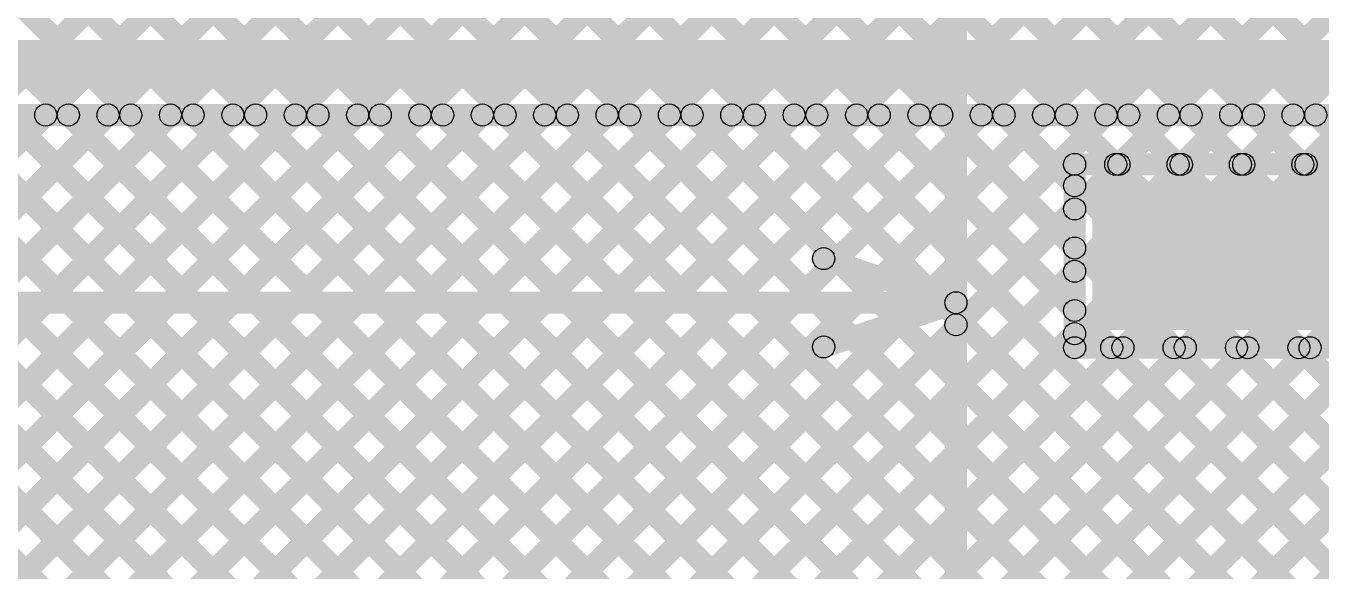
# Model space of a CAD drawing. Header units: millimetres. Extents: x -0.22 to 4.11, y -0.25 to 2.01.
# Drawn here: x 2.674 to 3.261, y 1.134 to 1.381 of the extents above; entities that cross this region are included whole.
import ezdxf

# ---------------------------------------------------------------- set-up
doc = ezdxf.new("R2010")
doc.units = ezdxf.units.MM
doc.header["$MEASUREMENT"] = 0
for name, color, linetype in [('BottomLayer', 5, 'Continuous'), ('Mechanical1', 6, 'Continuous'), ('TopLayer', 1, 'Continuous'), ('TopPaste', 8, 'Continuous'), ('TopSolder', 216, 'Continuous')]:
    doc.layers.add(name, color=color, linetype=linetype)

# ---------------------------------------------------------------- blocks, each defined once
blk = doc.blocks.new('TS_1103S_C_C_4')
at = {"layer": 'TopLayer'}
blk.add_hatch(color=1, dxfattribs=at).paths.add_polyline_path([(0.23622, 0.12795), (0.35433, 0.12795), (0.35433, 0.0689), (0.23622, 0.0689)])
at = {"layer": 'TopPaste'}
blk.add_hatch(color=8, dxfattribs=at).paths.add_polyline_path([(0.23622, 0.12795), (0.35433, 0.12795), (0.35433, 0.0689), (0.23622, 0.0689)])
at = {"layer": 'TopSolder'}
blk.add_hatch(color=216, dxfattribs=at).paths.add_polyline_path([(0.23222, 0.13195), (0.35833, 0.13195), (0.35833, 0.0649), (0.23222, 0.0649)])

msp = doc.modelspace()

# ---------------------------------------------------------------- hatches: boundary and pattern name
at = {"layer": 'BottomLayer'}
for points in [[(1.9237, 0.20652), (1.91663, 0.21359), (3.45028, 1.74723), (3.45735, 1.74016)], [(1.9237, 0.20652), (1.91663, 0.21359), (3.45028, 1.74723), (3.45735, 1.74016)], [(1.95199, 0.20652), (1.94492, 0.21359), (3.47855, 1.74722), (3.48562, 1.74015)], [(1.95199, 0.20652), (1.94492, 0.21359), (3.47855, 1.74722), (3.48562, 1.74015)], [(1.98027, 0.20652), (1.9732, 0.21359), (3.50681, 1.7472), (3.51389, 1.74013)], [(1.98027, 0.20652), (1.9732, 0.21359), (3.50681, 1.7472), (3.51389, 1.74013)], [(2.00856, 0.20652), (2.00149, 0.21359), (3.53508, 1.74719), (3.54216, 1.74012)], [(2.00856, 0.20652), (2.00149, 0.21359), (3.53508, 1.74719), (3.54216, 1.74012)], [(2.03684, 0.20652), (2.02977, 0.21359), (3.56335, 1.74718), (3.57042, 1.7401)], [(2.03684, 0.20652), (2.02977, 0.21359), (3.56335, 1.74718), (3.57042, 1.7401)], [(2.06513, 0.20652), (2.05805, 0.21359), (3.59162, 1.74716), (3.59869, 1.74009)], [(2.06513, 0.20652), (2.05805, 0.21359), (3.59162, 1.74716), (3.59869, 1.74009)], [(2.09341, 0.20652), (2.08634, 0.21359), (3.61989, 1.74715), (3.62696, 1.74007)], [(2.09341, 0.20652), (2.08634, 0.21359), (3.61989, 1.74715), (3.62696, 1.74007)], [(2.12169, 0.20652), (2.11462, 0.21359), (3.64816, 1.74713), (3.65523, 1.74006)], [(2.12169, 0.20652), (2.11462, 0.21359), (3.64816, 1.74713), (3.65523, 1.74006)], [(2.14998, 0.20652), (2.14291, 0.21359), (3.67643, 1.74712), (3.6835, 1.74005)], [(2.14998, 0.20652), (2.14291, 0.21359), (3.67643, 1.74712), (3.6835, 1.74005)], [(2.17826, 0.20652), (2.17119, 0.21359), (3.7047, 1.7471), (3.71177, 1.74003)], [(2.17826, 0.20652), (2.17119, 0.21359), (3.7047, 1.7471), (3.71177, 1.74003)], [(2.22267, 0.8449), (2.2156, 0.85197), (3.11104, 1.74741), (3.11811, 1.74034)], [(2.22267, 0.8449), (2.2156, 0.85197), (3.11104, 1.74741), (3.11811, 1.74034)], [(2.24607, 0.84001), (2.239, 0.84708), (3.13931, 1.7474), (3.14638, 1.74032)], [(2.24607, 0.84001), (2.239, 0.84708), (3.13931, 1.7474), (3.14638, 1.74032)], [(2.24607, 0.81173), (2.239, 0.8188), (3.16758, 1.74738), (3.17465, 1.74031)], [(2.24607, 0.81173), (2.239, 0.8188), (3.16758, 1.74738), (3.17465, 1.74031)], [(2.24607, 0.78344), (2.239, 0.79051), (3.19585, 1.74737), (3.20292, 1.7403)], [(2.24607, 0.78344), (2.239, 0.79051), (3.19585, 1.74737), (3.20292, 1.7403)], [(2.24607, 0.75516), (2.239, 0.76223), (3.22412, 1.74735), (3.23119, 1.74028)], [(2.24607, 0.75516), (2.239, 0.76223), (3.22412, 1.74735), (3.23119, 1.74028)], [(2.24607, 0.72687), (2.239, 0.73395), (3.25239, 1.74734), (3.25946, 1.74027)], [(2.24607, 0.72687), (2.239, 0.73395), (3.25239, 1.74734), (3.25946, 1.74027)], [(2.24607, 0.69859), (2.239, 0.70566), (3.28066, 1.74732), (3.28773, 1.74025)], [(2.24607, 0.69859), (2.239, 0.70566), (3.28066, 1.74732), (3.28773, 1.74025)], [(2.24607, 0.67031), (2.239, 0.67738), (3.30893, 1.74731), (3.316, 1.74024)], [(2.24607, 0.67031), (2.239, 0.67738), (3.30893, 1.74731), (3.316, 1.74024)], [(2.24656, 0.64251), (2.23949, 0.64958), (3.3372, 1.74729), (3.34427, 1.74022)], [(2.24656, 0.64251), (2.23949, 0.64958), (3.3372, 1.74729), (3.34427, 1.74022)], [(2.24656, 0.61423), (2.23949, 0.6213), (3.36547, 1.74728), (3.37254, 1.74021)], [(2.24656, 0.61423), (2.23949, 0.6213), (3.36547, 1.74728), (3.37254, 1.74021)], [(2.24656, 0.58594), (2.23949, 0.59301), (3.39374, 1.74726), (3.40081, 1.74019)], [(2.24656, 0.58594), (2.23949, 0.59301), (3.39374, 1.74726), (3.40081, 1.74019)], [(2.24656, 0.55766), (2.23949, 0.56473), (3.42201, 1.74725), (3.42908, 1.74018)], [(2.24656, 0.55766), (2.23949, 0.56473), (3.42201, 1.74725), (3.42908, 1.74018)], [(2.28875, 0.96755), (2.28168, 0.97462), (3.0545, 1.74744), (3.06157, 1.74037)], [(2.28875, 0.96755), (2.28168, 0.97462), (3.0545, 1.74744), (3.06157, 1.74037)], [(2.28875, 0.93927), (2.28168, 0.94634), (3.08277, 1.74743), (3.08984, 1.74035)], [(2.28875, 0.93927), (2.28168, 0.94634), (3.08277, 1.74743), (3.08984, 1.74035)], [(2.28528, 1.74077), (2.29235, 1.74784), (3.68407, 0.35612), (3.677, 0.34905)], [(2.28528, 1.74077), (2.29235, 1.74784), (3.68407, 0.35612), (3.677, 0.34905)], [(2.39848, 1.74071), (2.40555, 1.74778), (3.68648, 0.46685), (3.6794, 0.45978)], [(2.39848, 1.74071), (2.40555, 1.74778), (3.68648, 0.46685), (3.6794, 0.45978)], [(2.42677, 1.7407), (2.43385, 1.74777), (3.70386, 0.47775), (3.69679, 0.47068)], [(2.42677, 1.7407), (2.43385, 1.74777), (3.70386, 0.47775), (3.69679, 0.47068)], [(2.45507, 1.74068), (2.46214, 1.74775), (3.71515, 0.49475), (3.70808, 0.48768)], [(2.45507, 1.74068), (2.46214, 1.74775), (3.71515, 0.49475), (3.70808, 0.48768)], [(2.48337, 1.74067), (2.49044, 1.74774), (3.74083, 0.49735), (3.73376, 0.49028)], [(2.48337, 1.74067), (2.49044, 1.74774), (3.74083, 0.49735), (3.73376, 0.49028)], [(2.51167, 1.74065), (2.51874, 1.74772), (3.76911, 0.49735), (3.76204, 0.49028)], [(2.51167, 1.74065), (2.51874, 1.74772), (3.76911, 0.49735), (3.76204, 0.49028)], [(2.53997, 1.74064), (2.54704, 1.74771), (3.79717, 0.49758), (3.7901, 0.49051)], [(2.53997, 1.74064), (2.54704, 1.74771), (3.79717, 0.49758), (3.7901, 0.49051)], [(2.56827, 1.74062), (2.57534, 1.74769), (3.79807, 0.52497), (3.791, 0.51789)], [(2.56827, 1.74062), (2.57534, 1.74769), (3.79807, 0.52497), (3.791, 0.51789)], [(2.59657, 1.74061), (2.60364, 1.74768), (3.79807, 0.55325), (3.791, 0.54618)], [(2.59657, 1.74061), (2.60364, 1.74768), (3.79807, 0.55325), (3.791, 0.54618)], [(2.62487, 1.74059), (2.63194, 1.74766), (3.79807, 0.58153), (3.791, 0.57446)], [(2.62487, 1.74059), (2.63194, 1.74766), (3.79807, 0.58153), (3.791, 0.57446)], [(2.65317, 1.74058), (2.66024, 1.74765), (3.79807, 0.60982), (3.791, 0.60275)], [(2.65317, 1.74058), (2.66024, 1.74765), (3.79807, 0.60982), (3.791, 0.60275)], [(2.68147, 1.74056), (2.68854, 1.74763), (3.79807, 0.6381), (3.791, 0.63103)], [(2.68147, 1.74056), (2.68854, 1.74763), (3.79807, 0.6381), (3.791, 0.63103)], [(2.70976, 1.74055), (2.71684, 1.74762), (3.79807, 0.66639), (3.791, 0.65932)], [(2.70976, 1.74055), (2.71684, 1.74762), (3.79807, 0.66639), (3.791, 0.65932)], [(2.73806, 1.74053), (2.74513, 1.7476), (3.79807, 0.69467), (3.791, 0.6876)], [(2.73806, 1.74053), (2.74513, 1.7476), (3.79807, 0.69467), (3.791, 0.6876)], [(2.76636, 1.74052), (2.77343, 1.74759), (3.79807, 0.72296), (3.791, 0.71588)], [(2.76636, 1.74052), (2.77343, 1.74759), (3.79807, 0.72296), (3.791, 0.71588)], [(2.79466, 1.7405), (2.80173, 1.74757), (3.79807, 0.75124), (3.791, 0.74417)], [(2.79466, 1.7405), (2.80173, 1.74757), (3.79807, 0.75124), (3.791, 0.74417)], [(2.82296, 1.74049), (2.83003, 1.74756), (3.79807, 0.77952), (3.791, 0.77245)], [(2.82296, 1.74049), (2.83003, 1.74756), (3.79807, 0.77952), (3.791, 0.77245)], [(2.85126, 1.74047), (2.85833, 1.74755), (3.79807, 0.80781), (3.791, 0.80074)], [(2.85126, 1.74047), (2.85833, 1.74755), (3.79807, 0.80781), (3.791, 0.80074)], [(2.87956, 1.74046), (2.88663, 1.74753), (3.79807, 0.83609), (3.791, 0.82902)], [(2.87956, 1.74046), (2.88663, 1.74753), (3.79807, 0.83609), (3.791, 0.82902)], [(2.20655, 0.20652), (2.19948, 0.21359), (3.72238, 1.7365), (3.72946, 1.72943)], [(2.20655, 0.20652), (2.19948, 0.21359), (3.72238, 1.7365), (3.72946, 1.72943)], [(2.32424, 1.7301), (2.33131, 1.73717), (3.68407, 0.38441), (3.677, 0.37734)], [(2.32424, 1.7301), (2.33131, 1.73717), (3.68407, 0.38441), (3.677, 0.37734)], [(2.35252, 1.7301), (2.35959, 1.73717), (3.68407, 0.41269), (3.677, 0.40562)], [(2.35252, 1.7301), (2.35959, 1.73717), (3.68407, 0.41269), (3.677, 0.40562)], [(2.38081, 1.7301), (2.38788, 1.73717), (3.68407, 0.44097), (3.677, 0.4339)], [(2.38081, 1.7301), (2.38788, 1.73717), (3.68407, 0.44097), (3.677, 0.4339)], [(2.28168, 1.71608), (2.28875, 1.72315), (3.68407, 0.32784), (3.677, 0.32077)], [(2.28168, 1.71608), (2.28875, 1.72315), (3.68407, 0.32784), (3.677, 0.32077)], [(2.23483, 0.20652), (2.22776, 0.21359), (3.73107, 1.7169), (3.73814, 1.70983)], [(2.23483, 0.20652), (2.22776, 0.21359), (3.73107, 1.7169), (3.73814, 1.70983)], [(2.26312, 0.20652), (2.25605, 0.21359), (3.74338, 1.70092), (3.75045, 1.69385)], [(2.26312, 0.20652), (2.25605, 0.21359), (3.74338, 1.70092), (3.75045, 1.69385)], [(2.28168, 1.6878), (2.28875, 1.69487), (3.68407, 0.29955), (3.677, 0.29248)], [(2.28168, 1.6878), (2.28875, 1.69487), (3.68407, 0.29955), (3.677, 0.29248)], [(2.2914, 0.20652), (2.28433, 0.21359), (3.75898, 1.68825), (3.76606, 1.68118)], [(2.2914, 0.20652), (2.28433, 0.21359), (3.75898, 1.68825), (3.76606, 1.68118)], [(2.31968, 0.20652), (2.31261, 0.21359), (3.77815, 1.67913), (3.78522, 1.67206)], [(2.31968, 0.20652), (2.31261, 0.21359), (3.77815, 1.67913), (3.78522, 1.67206)], [(2.28168, 1.65951), (2.28875, 1.66658), (3.68407, 0.27127), (3.677, 0.2642)], [(2.28168, 1.65951), (2.28875, 1.66658), (3.68407, 0.27127), (3.677, 0.2642)], [(2.34797, 0.20652), (2.3409, 0.21359), (3.791, 1.66369), (3.79807, 1.65662)], [(2.34797, 0.20652), (2.3409, 0.21359), (3.791, 1.66369), (3.79807, 1.65662)], [(2.28168, 1.63123), (2.28875, 1.6383), (3.68407, 0.24298), (3.677, 0.23591)], [(2.28168, 1.63123), (2.28875, 1.6383), (3.68407, 0.24298), (3.677, 0.23591)], [(2.28168, 1.60294), (2.28875, 1.61002), (3.79807, 0.1007), (3.791, 0.09363)], [(2.28168, 1.60294), (2.28875, 1.61002), (3.79807, 0.1007), (3.791, 0.09363)], [(2.28168, 1.57466), (2.28875, 1.58173), (3.78483, 0.08565), (3.77776, 0.07858)], [(2.28168, 1.57466), (2.28875, 1.58173), (3.78483, 0.08565), (3.77776, 0.07858)], [(2.28168, 1.54638), (2.28875, 1.55345), (3.76566, 0.07654), (3.75859, 0.06947)], [(2.28168, 1.54638), (2.28875, 1.55345), (3.76566, 0.07654), (3.75859, 0.06947)], [(2.28168, 1.51809), (2.28875, 1.52516), (3.75005, 0.06387), (3.74297, 0.0568)], [(2.28168, 1.51809), (2.28875, 1.52516), (3.75005, 0.06387), (3.74297, 0.0568)]]:
    msp.add_hatch(color=5, dxfattribs=at).paths.add_polyline_path(points)
at = {"layer": 'Mechanical1'}
for points in [[(3.10042, 0.11143), (3.09042, 0.11143), (3.09042, 1.60734), (3.10042, 1.60734)], [(3.10042, 1.24513), (3.09042, 1.24513), (3.09042, 1.59234), (3.10042, 1.59234)], [(3.03384, 1.27038), (3.037, 1.27987), (3.097, 1.25987), (3.09384, 1.25038)], [(2.17439, 1.25013), (2.17439, 1.26013), (3.09542, 1.26013), (3.09542, 1.25013)], [(3.037, 1.23038), (3.03384, 1.23987), (3.09384, 1.25987), (3.097, 1.25038)]]:
    msp.add_hatch(color=6, dxfattribs=at).paths.add_polyline_path(points)
h = msp.add_hatch(color=6, dxfattribs=at)
edge = h.paths.add_edge_path()
edge.add_arc((3.03542, 1.27513), 0.005, 0, 360)
h = msp.add_hatch(color=6, dxfattribs=at)
edge = h.paths.add_edge_path()
edge.add_arc((3.09542, 1.25513), 0.005, 0, 360)
h = msp.add_hatch(color=6, dxfattribs=at)
edge = h.paths.add_edge_path()
edge.add_arc((3.09542, 1.25513), 0.005, 0, 360)
h = msp.add_hatch(color=6, dxfattribs=at)
edge = h.paths.add_edge_path()
edge.add_arc((3.09542, 1.25513), 0.005, 0, 360)
h = msp.add_hatch(color=6, dxfattribs=at)
edge = h.paths.add_edge_path()
edge.add_arc((3.09542, 1.24513), 0.005, 0, 360)
h = msp.add_hatch(color=6, dxfattribs=at)
edge = h.paths.add_edge_path()
edge.add_arc((3.03542, 1.23513), 0.005, 0, 360)
at = {"layer": 'TopLayer'}
for points in [[(1.91627, 1.35221), (1.91627, 1.37421), (3.54317, 1.37421), (3.54317, 1.35221)], [(2.17263, 1.33521), (2.17263, 1.34521), (3.54317, 1.34521), (3.54317, 1.33521)], [(2.17263, 1.33521), (2.17263, 1.34521), (3.54317, 1.34521), (3.54317, 1.33521)], [(2.03864, 0.68915), (2.03157, 0.69622), (2.67909, 1.34374), (2.68616, 1.33667)], [(2.03864, 0.68915), (2.03157, 0.69622), (2.67909, 1.34374), (2.68616, 1.33667)], [(2.06692, 0.68915), (2.05985, 0.69622), (2.70737, 1.34374), (2.71444, 1.33667)], [(2.06692, 0.68915), (2.05985, 0.69622), (2.70737, 1.34374), (2.71444, 1.33667)], [(2.09521, 0.68915), (2.08813, 0.69622), (2.73566, 1.34374), (2.74273, 1.33667)], [(2.09521, 0.68915), (2.08813, 0.69622), (2.73566, 1.34374), (2.74273, 1.33667)], [(2.12349, 0.68915), (2.11642, 0.69622), (2.76394, 1.34374), (2.77101, 1.33667)], [(2.12349, 0.68915), (2.11642, 0.69622), (2.76394, 1.34374), (2.77101, 1.33667)], [(2.15177, 0.68915), (2.1447, 0.69622), (2.79222, 1.34374), (2.7993, 1.33667)], [(2.15177, 0.68915), (2.1447, 0.69622), (2.79222, 1.34374), (2.7993, 1.33667)], [(2.18006, 0.68915), (2.17299, 0.69622), (2.82051, 1.34374), (2.82758, 1.33667)], [(2.18006, 0.68915), (2.17299, 0.69622), (2.82051, 1.34374), (2.82758, 1.33667)], [(2.20834, 0.68915), (2.20127, 0.69622), (2.84879, 1.34374), (2.85586, 1.33667)], [(2.20834, 0.68915), (2.20127, 0.69622), (2.84879, 1.34374), (2.85586, 1.33667)], [(2.23663, 0.68915), (2.22956, 0.69622), (2.87708, 1.34374), (2.88415, 1.33667)], [(2.23663, 0.68915), (2.22956, 0.69622), (2.87708, 1.34374), (2.88415, 1.33667)], [(2.26491, 0.68915), (2.25784, 0.69622), (2.90536, 1.34374), (2.91243, 1.33667)], [(2.26491, 0.68915), (2.25784, 0.69622), (2.90536, 1.34374), (2.91243, 1.33667)], [(2.2932, 0.68915), (2.28612, 0.69622), (2.93365, 1.34374), (2.94072, 1.33667)], [(2.2932, 0.68915), (2.28612, 0.69622), (2.93365, 1.34374), (2.94072, 1.33667)], [(2.32148, 0.68915), (2.31441, 0.69622), (2.96193, 1.34374), (2.969, 1.33667)], [(2.32148, 0.68915), (2.31441, 0.69622), (2.96193, 1.34374), (2.969, 1.33667)], [(2.34976, 0.68915), (2.34269, 0.69622), (2.99021, 1.34374), (2.99729, 1.33667)], [(2.34976, 0.68915), (2.34269, 0.69622), (2.99021, 1.34374), (2.99729, 1.33667)], [(2.37805, 0.68915), (2.37098, 0.69622), (3.0185, 1.34374), (3.02557, 1.33667)], [(2.37805, 0.68915), (2.37098, 0.69622), (3.0185, 1.34374), (3.02557, 1.33667)], [(2.40633, 0.68915), (2.39926, 0.69622), (3.04678, 1.34374), (3.05385, 1.33667)], [(2.40633, 0.68915), (2.39926, 0.69622), (3.04678, 1.34374), (3.05385, 1.33667)], [(2.43462, 0.68915), (2.42755, 0.69622), (3.07507, 1.34374), (3.08214, 1.33667)], [(2.43462, 0.68915), (2.42755, 0.69622), (3.07507, 1.34374), (3.08214, 1.33667)], [(2.4629, 0.68915), (2.45583, 0.69622), (3.10335, 1.34374), (3.11042, 1.33667)], [(2.4629, 0.68915), (2.45583, 0.69622), (3.10335, 1.34374), (3.11042, 1.33667)], [(2.4631, 1.33667), (2.47017, 1.34374), (3.1177, 0.69622), (3.11062, 0.68915)], [(2.4631, 1.33667), (2.47017, 1.34374), (3.1177, 0.69622), (3.11062, 0.68915)], [(2.49119, 0.68915), (2.48411, 0.69622), (3.13164, 1.34374), (3.13871, 1.33667)], [(2.49119, 0.68915), (2.48411, 0.69622), (3.13164, 1.34374), (3.13871, 1.33667)], [(2.49139, 1.33667), (2.49846, 1.34374), (3.14598, 0.69622), (3.13891, 0.68915)], [(2.49139, 1.33667), (2.49846, 1.34374), (3.14598, 0.69622), (3.13891, 0.68915)], [(2.51947, 0.68915), (2.5124, 0.69622), (3.15992, 1.34374), (3.16699, 1.33667)], [(2.51947, 0.68915), (2.5124, 0.69622), (3.15992, 1.34374), (3.16699, 1.33667)], [(2.51967, 1.33667), (2.52674, 1.34374), (3.17426, 0.69622), (3.16719, 0.68915)], [(2.51967, 1.33667), (2.52674, 1.34374), (3.17426, 0.69622), (3.16719, 0.68915)], [(2.54796, 1.33667), (2.55503, 1.34374), (3.20255, 0.69622), (3.19548, 0.68915)], [(2.54796, 1.33667), (2.55503, 1.34374), (3.20255, 0.69622), (3.19548, 0.68915)], [(2.57624, 1.33667), (2.58331, 1.34374), (3.23083, 0.69622), (3.22376, 0.68915)], [(2.57624, 1.33667), (2.58331, 1.34374), (3.23083, 0.69622), (3.22376, 0.68915)], [(2.60452, 1.33667), (2.6116, 1.34374), (3.25912, 0.69622), (3.25205, 0.68915)], [(2.60452, 1.33667), (2.6116, 1.34374), (3.25912, 0.69622), (3.25205, 0.68915)], [(2.63281, 1.33667), (2.63988, 1.34374), (3.2874, 0.69622), (3.28033, 0.68915)], [(2.63281, 1.33667), (2.63988, 1.34374), (3.2874, 0.69622), (3.28033, 0.68915)], [(2.66109, 1.33667), (2.66816, 1.34374), (3.31569, 0.69622), (3.30861, 0.68915)], [(2.66109, 1.33667), (2.66816, 1.34374), (3.31569, 0.69622), (3.30861, 0.68915)], [(2.68938, 1.33667), (2.69645, 1.34374), (3.34397, 0.69622), (3.3369, 0.68915)], [(2.68938, 1.33667), (2.69645, 1.34374), (3.34397, 0.69622), (3.3369, 0.68915)], [(2.71766, 1.33667), (2.72473, 1.34374), (3.37225, 0.69622), (3.36518, 0.68915)], [(2.71766, 1.33667), (2.72473, 1.34374), (3.37225, 0.69622), (3.36518, 0.68915)], [(2.74595, 1.33667), (2.75302, 1.34374), (3.40054, 0.69622), (3.39347, 0.68915)], [(2.74595, 1.33667), (2.75302, 1.34374), (3.40054, 0.69622), (3.39347, 0.68915)], [(2.77403, 0.68915), (2.76696, 0.69622), (3.41448, 1.34374), (3.42155, 1.33667)], [(2.77403, 0.68915), (2.76696, 0.69622), (3.41448, 1.34374), (3.42155, 1.33667)], [(2.77423, 1.33667), (2.7813, 1.34374), (3.42882, 0.69622), (3.42175, 0.68915)], [(2.77423, 1.33667), (2.7813, 1.34374), (3.42882, 0.69622), (3.42175, 0.68915)], [(2.80231, 0.68915), (2.79524, 0.69622), (3.44276, 1.34374), (3.44983, 1.33667)], [(2.80231, 0.68915), (2.79524, 0.69622), (3.44276, 1.34374), (3.44983, 1.33667)], [(2.80251, 1.33667), (2.80959, 1.34374), (3.45836, 0.69497), (3.45129, 0.6879)], [(2.80251, 1.33667), (2.80959, 1.34374), (3.45836, 0.69497), (3.45129, 0.6879)], [(2.8306, 0.68915), (2.82353, 0.69622), (3.47105, 1.34374), (3.47812, 1.33667)], [(2.8306, 0.68915), (2.82353, 0.69622), (3.47105, 1.34374), (3.47812, 1.33667)], [(2.8308, 1.33667), (2.83787, 1.34374), (3.68426, 0.49735), (3.67719, 0.49028)], [(2.8308, 1.33667), (2.83787, 1.34374), (3.68426, 0.49735), (3.67719, 0.49028)], [(2.85908, 1.33667), (2.86615, 1.34374), (3.71254, 0.49735), (3.70547, 0.49028)], [(2.85908, 1.33667), (2.86615, 1.34374), (3.71254, 0.49735), (3.70547, 0.49028)], [(2.88737, 1.33667), (2.89444, 1.34374), (3.74083, 0.49735), (3.73376, 0.49028)], [(2.88737, 1.33667), (2.89444, 1.34374), (3.74083, 0.49735), (3.73376, 0.49028)], [(2.91565, 1.33667), (2.92272, 1.34374), (3.74985, 0.51662), (3.74278, 0.50954)], [(2.91565, 1.33667), (2.92272, 1.34374), (3.74985, 0.51662), (3.74278, 0.50954)], [(2.94394, 1.33667), (2.95101, 1.34374), (3.77813, 0.51662), (3.77106, 0.50954)], [(2.94394, 1.33667), (2.95101, 1.34374), (3.77813, 0.51662), (3.77106, 0.50954)], [(2.97222, 1.33667), (2.97929, 1.34374), (3.79807, 0.52497), (3.791, 0.51789)], [(2.97222, 1.33667), (2.97929, 1.34374), (3.79807, 0.52497), (3.791, 0.51789)], [(3.0005, 1.33667), (3.00758, 1.34374), (3.79807, 0.55325), (3.791, 0.54618)], [(3.0005, 1.33667), (3.00758, 1.34374), (3.79807, 0.55325), (3.791, 0.54618)], [(3.02879, 1.33667), (3.03586, 1.34374), (3.79807, 0.58153), (3.791, 0.57446)], [(3.02879, 1.33667), (3.03586, 1.34374), (3.79807, 0.58153), (3.791, 0.57446)], [(3.05707, 1.33667), (3.06414, 1.34374), (3.15274, 1.25515), (3.14567, 1.24808)], [(3.05707, 1.33667), (3.06414, 1.34374), (3.15274, 1.25515), (3.14567, 1.24808)], [(3.08536, 1.33667), (3.09243, 1.34374), (3.15274, 1.28343), (3.14567, 1.27636)], [(3.08536, 1.33667), (3.09243, 1.34374), (3.15274, 1.28343), (3.14567, 1.27636)], [(3.11364, 1.33667), (3.12071, 1.34374), (3.15274, 1.31172), (3.14567, 1.30465)], [(3.11364, 1.33667), (3.12071, 1.34374), (3.15274, 1.31172), (3.14567, 1.30465)], [(3.14193, 1.33667), (3.149, 1.34374), (3.1714, 1.32134), (3.16433, 1.31427)], [(3.14193, 1.33667), (3.149, 1.34374), (3.1714, 1.32134), (3.16433, 1.31427)], [(3.17287, 1.31427), (3.1658, 1.32134), (3.1882, 1.34374), (3.19528, 1.33667)], [(3.17287, 1.31427), (3.1658, 1.32134), (3.1882, 1.34374), (3.19528, 1.33667)], [(3.17021, 1.33667), (3.17728, 1.34374), (3.19968, 1.32134), (3.19261, 1.31427)], [(3.17021, 1.33667), (3.17728, 1.34374), (3.19968, 1.32134), (3.19261, 1.31427)], [(3.20116, 1.31427), (3.19409, 1.32134), (3.21649, 1.34374), (3.22356, 1.33667)], [(3.20116, 1.31427), (3.19409, 1.32134), (3.21649, 1.34374), (3.22356, 1.33667)], [(3.19849, 1.33667), (3.20557, 1.34374), (3.22797, 1.32134), (3.2209, 1.31427)], [(3.19849, 1.33667), (3.20557, 1.34374), (3.22797, 1.32134), (3.2209, 1.31427)], [(3.22944, 1.31427), (3.22237, 1.32134), (3.24477, 1.34374), (3.25184, 1.33667)], [(3.22944, 1.31427), (3.22237, 1.32134), (3.24477, 1.34374), (3.25184, 1.33667)], [(3.22678, 1.33667), (3.23385, 1.34374), (3.25625, 1.32134), (3.24918, 1.31427)], [(3.22678, 1.33667), (3.23385, 1.34374), (3.25625, 1.32134), (3.24918, 1.31427)], [(3.25773, 1.31427), (3.25066, 1.32134), (3.27306, 1.34374), (3.28013, 1.33667)], [(3.25773, 1.31427), (3.25066, 1.32134), (3.27306, 1.34374), (3.28013, 1.33667)], [(3.25506, 1.33667), (3.26213, 1.34374), (3.28454, 1.32134), (3.27746, 1.31427)], [(3.25506, 1.33667), (3.26213, 1.34374), (3.28454, 1.32134), (3.27746, 1.31427)], [(3.1492, 1.3128), (3.1492, 1.3228), (3.29131, 1.3228), (3.29131, 1.3128)], [(3.1492, 1.3128), (3.1492, 1.3228), (3.29131, 1.3228), (3.29131, 1.3128)], [(3.1542, 1.23475), (3.1442, 1.23475), (3.1442, 1.3178), (3.1542, 1.3178)], [(3.1542, 1.23475), (3.1442, 1.23475), (3.1442, 1.3178), (3.1542, 1.3178)], [(2.54775, 0.68915), (2.54068, 0.69622), (3.14567, 1.3012), (3.15274, 1.29413)], [(2.54775, 0.68915), (2.54068, 0.69622), (3.14567, 1.3012), (3.15274, 1.29413)], [(2.57604, 0.68915), (2.56897, 0.69622), (3.14567, 1.27292), (3.15274, 1.26585)], [(2.57604, 0.68915), (2.56897, 0.69622), (3.14567, 1.27292), (3.15274, 1.26585)], [(2.60432, 0.68915), (2.59725, 0.69622), (3.14567, 1.24463), (3.15274, 1.23756)], [(2.60432, 0.68915), (2.59725, 0.69622), (3.14567, 1.24463), (3.15274, 1.23756)], [(3.1492, 1.22975), (3.1492, 1.23975), (3.29131, 1.23975), (3.29131, 1.22975)], [(3.1492, 1.22975), (3.1492, 1.23975), (3.29131, 1.23975), (3.29131, 1.22975)], [(2.63261, 0.68915), (2.62554, 0.69622), (3.1676, 1.23828), (3.17467, 1.23121)], [(2.63261, 0.68915), (2.62554, 0.69622), (3.1676, 1.23828), (3.17467, 1.23121)], [(2.66089, 0.68915), (2.65382, 0.69622), (3.19589, 1.23828), (3.20296, 1.23121)], [(2.66089, 0.68915), (2.65382, 0.69622), (3.19589, 1.23828), (3.20296, 1.23121)], [(2.68918, 0.68915), (2.68211, 0.69622), (3.22417, 1.23828), (3.23124, 1.23121)], [(2.68918, 0.68915), (2.68211, 0.69622), (3.22417, 1.23828), (3.23124, 1.23121)], [(2.71746, 0.68915), (2.71039, 0.69622), (3.25245, 1.23828), (3.25952, 1.23121)], [(2.71746, 0.68915), (2.71039, 0.69622), (3.25245, 1.23828), (3.25952, 1.23121)], [(2.74574, 0.68915), (2.73867, 0.69622), (3.28074, 1.23828), (3.28781, 1.23121)], [(2.74574, 0.68915), (2.73867, 0.69622), (3.28074, 1.23828), (3.28781, 1.23121)], [(3.16253, 1.23121), (3.1696, 1.23828), (3.79807, 0.60982), (3.791, 0.60275)], [(3.16253, 1.23121), (3.1696, 1.23828), (3.79807, 0.60982), (3.791, 0.60275)], [(3.19081, 1.23121), (3.19789, 1.23828), (3.79807, 0.6381), (3.791, 0.63103)], [(3.19081, 1.23121), (3.19789, 1.23828), (3.79807, 0.6381), (3.791, 0.63103)], [(3.2191, 1.23121), (3.22617, 1.23828), (3.79807, 0.66639), (3.791, 0.65932)], [(3.2191, 1.23121), (3.22617, 1.23828), (3.79807, 0.66639), (3.791, 0.65932)], [(3.24738, 1.23121), (3.25445, 1.23828), (3.79807, 0.69467), (3.791, 0.6876)], [(3.24738, 1.23121), (3.25445, 1.23828), (3.79807, 0.69467), (3.791, 0.6876)]]:
    msp.add_hatch(color=1, dxfattribs=at).paths.add_polyline_path(points)
h = msp.add_hatch(color=1, dxfattribs=at)
edge = h.paths.add_edge_path()
edge.add_arc((2.68262, 1.34021), 0.005, 0, 360)
h = msp.add_hatch(color=1, dxfattribs=at)
edge = h.paths.add_edge_path()
edge.add_arc((2.68262, 1.34021), 0.005, 0, 360)
h = msp.add_hatch(color=1, dxfattribs=at)
edge = h.paths.add_edge_path()
edge.add_arc((2.69291, 1.34021), 0.005, 0, 360)
h = msp.add_hatch(color=1, dxfattribs=at)
edge = h.paths.add_edge_path()
edge.add_arc((2.69291, 1.34021), 0.005, 0, 360)
h = msp.add_hatch(color=1, dxfattribs=at)
edge = h.paths.add_edge_path()
edge.add_arc((2.71091, 1.34021), 0.005, 0, 360)
h = msp.add_hatch(color=1, dxfattribs=at)
edge = h.paths.add_edge_path()
edge.add_arc((2.71091, 1.34021), 0.005, 0, 360)
h = msp.add_hatch(color=1, dxfattribs=at)
edge = h.paths.add_edge_path()
edge.add_arc((2.7212, 1.34021), 0.005, 0, 360)
h = msp.add_hatch(color=1, dxfattribs=at)
edge = h.paths.add_edge_path()
edge.add_arc((2.7212, 1.34021), 0.005, 0, 360)
h = msp.add_hatch(color=1, dxfattribs=at)
edge = h.paths.add_edge_path()
edge.add_arc((2.73919, 1.34021), 0.005, 0, 360)
h = msp.add_hatch(color=1, dxfattribs=at)
edge = h.paths.add_edge_path()
edge.add_arc((2.73919, 1.34021), 0.005, 0, 360)
h = msp.add_hatch(color=1, dxfattribs=at)
edge = h.paths.add_edge_path()
edge.add_arc((2.74948, 1.34021), 0.005, 0, 360)
h = msp.add_hatch(color=1, dxfattribs=at)
edge = h.paths.add_edge_path()
edge.add_arc((2.74948, 1.34021), 0.005, 0, 360)
h = msp.add_hatch(color=1, dxfattribs=at)
edge = h.paths.add_edge_path()
edge.add_arc((2.76748, 1.34021), 0.005, 0, 360)
h = msp.add_hatch(color=1, dxfattribs=at)
edge = h.paths.add_edge_path()
edge.add_arc((2.76748, 1.34021), 0.005, 0, 360)
h = msp.add_hatch(color=1, dxfattribs=at)
edge = h.paths.add_edge_path()
edge.add_arc((2.77777, 1.34021), 0.005, 0, 360)
h = msp.add_hatch(color=1, dxfattribs=at)
edge = h.paths.add_edge_path()
edge.add_arc((2.77777, 1.34021), 0.005, 0, 360)
h = msp.add_hatch(color=1, dxfattribs=at)
edge = h.paths.add_edge_path()
edge.add_arc((2.79576, 1.34021), 0.005, 0, 360)
h = msp.add_hatch(color=1, dxfattribs=at)
edge = h.paths.add_edge_path()
edge.add_arc((2.79576, 1.34021), 0.005, 0, 360)
h = msp.add_hatch(color=1, dxfattribs=at)
edge = h.paths.add_edge_path()
edge.add_arc((2.80605, 1.34021), 0.005, 0, 360)
h = msp.add_hatch(color=1, dxfattribs=at)
edge = h.paths.add_edge_path()
edge.add_arc((2.80605, 1.34021), 0.005, 0, 360)
h = msp.add_hatch(color=1, dxfattribs=at)
edge = h.paths.add_edge_path()
edge.add_arc((2.82404, 1.34021), 0.005, 0, 360)
h = msp.add_hatch(color=1, dxfattribs=at)
edge = h.paths.add_edge_path()
edge.add_arc((2.82404, 1.34021), 0.005, 0, 360)
h = msp.add_hatch(color=1, dxfattribs=at)
edge = h.paths.add_edge_path()
edge.add_arc((2.83433, 1.34021), 0.005, 0, 360)
h = msp.add_hatch(color=1, dxfattribs=at)
edge = h.paths.add_edge_path()
edge.add_arc((2.83433, 1.34021), 0.005, 0, 360)
h = msp.add_hatch(color=1, dxfattribs=at)
edge = h.paths.add_edge_path()
edge.add_arc((2.85233, 1.34021), 0.005, 0, 360)
h = msp.add_hatch(color=1, dxfattribs=at)
edge = h.paths.add_edge_path()
edge.add_arc((2.85233, 1.34021), 0.005, 0, 360)
h = msp.add_hatch(color=1, dxfattribs=at)
edge = h.paths.add_edge_path()
edge.add_arc((2.86262, 1.34021), 0.005, 0, 360)
h = msp.add_hatch(color=1, dxfattribs=at)
edge = h.paths.add_edge_path()
edge.add_arc((2.86262, 1.34021), 0.005, 0, 360)
h = msp.add_hatch(color=1, dxfattribs=at)
edge = h.paths.add_edge_path()
edge.add_arc((2.88061, 1.34021), 0.005, 0, 360)
h = msp.add_hatch(color=1, dxfattribs=at)
edge = h.paths.add_edge_path()
edge.add_arc((2.88061, 1.34021), 0.005, 0, 360)
h = msp.add_hatch(color=1, dxfattribs=at)
edge = h.paths.add_edge_path()
edge.add_arc((2.8909, 1.34021), 0.005, 0, 360)
h = msp.add_hatch(color=1, dxfattribs=at)
edge = h.paths.add_edge_path()
edge.add_arc((2.8909, 1.34021), 0.005, 0, 360)
h = msp.add_hatch(color=1, dxfattribs=at)
edge = h.paths.add_edge_path()
edge.add_arc((2.9089, 1.34021), 0.005, 0, 360)
h = msp.add_hatch(color=1, dxfattribs=at)
edge = h.paths.add_edge_path()
edge.add_arc((2.9089, 1.34021), 0.005, 0, 360)
h = msp.add_hatch(color=1, dxfattribs=at)
edge = h.paths.add_edge_path()
edge.add_arc((2.91919, 1.34021), 0.005, 0, 360)
h = msp.add_hatch(color=1, dxfattribs=at)
edge = h.paths.add_edge_path()
edge.add_arc((2.91919, 1.34021), 0.005, 0, 360)
h = msp.add_hatch(color=1, dxfattribs=at)
edge = h.paths.add_edge_path()
edge.add_arc((2.93718, 1.34021), 0.005, 0, 360)
h = msp.add_hatch(color=1, dxfattribs=at)
edge = h.paths.add_edge_path()
edge.add_arc((2.93718, 1.34021), 0.005, 0, 360)
h = msp.add_hatch(color=1, dxfattribs=at)
edge = h.paths.add_edge_path()
edge.add_arc((2.94747, 1.34021), 0.005, 0, 360)
h = msp.add_hatch(color=1, dxfattribs=at)
edge = h.paths.add_edge_path()
edge.add_arc((2.94747, 1.34021), 0.005, 0, 360)
h = msp.add_hatch(color=1, dxfattribs=at)
edge = h.paths.add_edge_path()
edge.add_arc((2.96547, 1.34021), 0.005, 0, 360)
h = msp.add_hatch(color=1, dxfattribs=at)
edge = h.paths.add_edge_path()
edge.add_arc((2.96547, 1.34021), 0.005, 0, 360)
h = msp.add_hatch(color=1, dxfattribs=at)
edge = h.paths.add_edge_path()
edge.add_arc((2.97576, 1.34021), 0.005, 0, 360)
h = msp.add_hatch(color=1, dxfattribs=at)
edge = h.paths.add_edge_path()
edge.add_arc((2.97576, 1.34021), 0.005, 0, 360)
h = msp.add_hatch(color=1, dxfattribs=at)
edge = h.paths.add_edge_path()
edge.add_arc((2.99375, 1.34021), 0.005, 0, 360)
h = msp.add_hatch(color=1, dxfattribs=at)
edge = h.paths.add_edge_path()
edge.add_arc((2.99375, 1.34021), 0.005, 0, 360)
h = msp.add_hatch(color=1, dxfattribs=at)
edge = h.paths.add_edge_path()
edge.add_arc((3.00404, 1.34021), 0.005, 0, 360)
h = msp.add_hatch(color=1, dxfattribs=at)
edge = h.paths.add_edge_path()
edge.add_arc((3.00404, 1.34021), 0.005, 0, 360)
h = msp.add_hatch(color=1, dxfattribs=at)
edge = h.paths.add_edge_path()
edge.add_arc((3.02203, 1.34021), 0.005, 0, 360)
h = msp.add_hatch(color=1, dxfattribs=at)
edge = h.paths.add_edge_path()
edge.add_arc((3.02203, 1.34021), 0.005, 0, 360)
h = msp.add_hatch(color=1, dxfattribs=at)
edge = h.paths.add_edge_path()
edge.add_arc((3.03232, 1.34021), 0.005, 0, 360)
h = msp.add_hatch(color=1, dxfattribs=at)
edge = h.paths.add_edge_path()
edge.add_arc((3.03232, 1.34021), 0.005, 0, 360)
h = msp.add_hatch(color=1, dxfattribs=at)
edge = h.paths.add_edge_path()
edge.add_arc((3.05032, 1.34021), 0.005, 0, 360)
h = msp.add_hatch(color=1, dxfattribs=at)
edge = h.paths.add_edge_path()
edge.add_arc((3.05032, 1.34021), 0.005, 0, 360)
h = msp.add_hatch(color=1, dxfattribs=at)
edge = h.paths.add_edge_path()
edge.add_arc((3.06061, 1.34021), 0.005, 0, 360)
h = msp.add_hatch(color=1, dxfattribs=at)
edge = h.paths.add_edge_path()
edge.add_arc((3.06061, 1.34021), 0.005, 0, 360)
h = msp.add_hatch(color=1, dxfattribs=at)
edge = h.paths.add_edge_path()
edge.add_arc((3.0786, 1.34021), 0.005, 0, 360)
h = msp.add_hatch(color=1, dxfattribs=at)
edge = h.paths.add_edge_path()
edge.add_arc((3.0786, 1.34021), 0.005, 0, 360)
h = msp.add_hatch(color=1, dxfattribs=at)
edge = h.paths.add_edge_path()
edge.add_arc((3.08889, 1.34021), 0.005, 0, 360)
h = msp.add_hatch(color=1, dxfattribs=at)
edge = h.paths.add_edge_path()
edge.add_arc((3.08889, 1.34021), 0.005, 0, 360)
h = msp.add_hatch(color=1, dxfattribs=at)
edge = h.paths.add_edge_path()
edge.add_arc((3.10689, 1.34021), 0.005, 0, 360)
h = msp.add_hatch(color=1, dxfattribs=at)
edge = h.paths.add_edge_path()
edge.add_arc((3.10689, 1.34021), 0.005, 0, 360)
h = msp.add_hatch(color=1, dxfattribs=at)
edge = h.paths.add_edge_path()
edge.add_arc((3.11718, 1.34021), 0.005, 0, 360)
h = msp.add_hatch(color=1, dxfattribs=at)
edge = h.paths.add_edge_path()
edge.add_arc((3.11718, 1.34021), 0.005, 0, 360)
h = msp.add_hatch(color=1, dxfattribs=at)
edge = h.paths.add_edge_path()
edge.add_arc((3.13517, 1.34021), 0.005, 0, 360)
h = msp.add_hatch(color=1, dxfattribs=at)
edge = h.paths.add_edge_path()
edge.add_arc((3.13517, 1.34021), 0.005, 0, 360)
h = msp.add_hatch(color=1, dxfattribs=at)
edge = h.paths.add_edge_path()
edge.add_arc((3.14546, 1.34021), 0.005, 0, 360)
h = msp.add_hatch(color=1, dxfattribs=at)
edge = h.paths.add_edge_path()
edge.add_arc((3.14546, 1.34021), 0.005, 0, 360)
h = msp.add_hatch(color=1, dxfattribs=at)
edge = h.paths.add_edge_path()
edge.add_arc((3.16346, 1.34021), 0.005, 0, 360)
h = msp.add_hatch(color=1, dxfattribs=at)
edge = h.paths.add_edge_path()
edge.add_arc((3.16346, 1.34021), 0.005, 0, 360)
h = msp.add_hatch(color=1, dxfattribs=at)
edge = h.paths.add_edge_path()
edge.add_arc((3.17375, 1.34021), 0.005, 0, 360)
h = msp.add_hatch(color=1, dxfattribs=at)
edge = h.paths.add_edge_path()
edge.add_arc((3.17375, 1.34021), 0.005, 0, 360)
h = msp.add_hatch(color=1, dxfattribs=at)
edge = h.paths.add_edge_path()
edge.add_arc((3.19174, 1.34021), 0.005, 0, 360)
h = msp.add_hatch(color=1, dxfattribs=at)
edge = h.paths.add_edge_path()
edge.add_arc((3.19174, 1.34021), 0.005, 0, 360)
h = msp.add_hatch(color=1, dxfattribs=at)
edge = h.paths.add_edge_path()
edge.add_arc((3.20203, 1.34021), 0.005, 0, 360)
h = msp.add_hatch(color=1, dxfattribs=at)
edge = h.paths.add_edge_path()
edge.add_arc((3.20203, 1.34021), 0.005, 0, 360)
h = msp.add_hatch(color=1, dxfattribs=at)
edge = h.paths.add_edge_path()
edge.add_arc((3.22002, 1.34021), 0.005, 0, 360)
h = msp.add_hatch(color=1, dxfattribs=at)
edge = h.paths.add_edge_path()
edge.add_arc((3.22002, 1.34021), 0.005, 0, 360)
h = msp.add_hatch(color=1, dxfattribs=at)
edge = h.paths.add_edge_path()
edge.add_arc((3.23031, 1.34021), 0.005, 0, 360)
h = msp.add_hatch(color=1, dxfattribs=at)
edge = h.paths.add_edge_path()
edge.add_arc((3.23031, 1.34021), 0.005, 0, 360)
h = msp.add_hatch(color=1, dxfattribs=at)
edge = h.paths.add_edge_path()
edge.add_arc((3.24831, 1.34021), 0.005, 0, 360)
h = msp.add_hatch(color=1, dxfattribs=at)
edge = h.paths.add_edge_path()
edge.add_arc((3.24831, 1.34021), 0.005, 0, 360)
h = msp.add_hatch(color=1, dxfattribs=at)
edge = h.paths.add_edge_path()
edge.add_arc((3.2586, 1.34021), 0.005, 0, 360)
h = msp.add_hatch(color=1, dxfattribs=at)
edge = h.paths.add_edge_path()
edge.add_arc((3.2586, 1.34021), 0.005, 0, 360)
h = msp.add_hatch(color=1, dxfattribs=at)
edge = h.paths.add_edge_path()
edge.add_arc((3.1492, 1.3178), 0.005, 0, 360)
h = msp.add_hatch(color=1, dxfattribs=at)
edge = h.paths.add_edge_path()
edge.add_arc((3.1492, 1.3178), 0.005, 0, 360)
h = msp.add_hatch(color=1, dxfattribs=at)
edge = h.paths.add_edge_path()
edge.add_arc((3.1492, 1.3178), 0.005, 0, 360)
h = msp.add_hatch(color=1, dxfattribs=at)
edge = h.paths.add_edge_path()
edge.add_arc((3.1492, 1.3178), 0.005, 0, 360)
h = msp.add_hatch(color=1, dxfattribs=at)
edge = h.paths.add_edge_path()
edge.add_arc((3.16786, 1.3178), 0.005, 0, 360)
h = msp.add_hatch(color=1, dxfattribs=at)
edge = h.paths.add_edge_path()
edge.add_arc((3.16786, 1.3178), 0.005, 0, 360)
h = msp.add_hatch(color=1, dxfattribs=at)
edge = h.paths.add_edge_path()
edge.add_arc((3.16934, 1.3178), 0.005, 0, 360)
h = msp.add_hatch(color=1, dxfattribs=at)
edge = h.paths.add_edge_path()
edge.add_arc((3.16934, 1.3178), 0.005, 0, 360)
h = msp.add_hatch(color=1, dxfattribs=at)
edge = h.paths.add_edge_path()
edge.add_arc((3.19615, 1.3178), 0.005, 0, 360)
h = msp.add_hatch(color=1, dxfattribs=at)
edge = h.paths.add_edge_path()
edge.add_arc((3.19615, 1.3178), 0.005, 0, 360)
h = msp.add_hatch(color=1, dxfattribs=at)
edge = h.paths.add_edge_path()
edge.add_arc((3.19762, 1.3178), 0.005, 0, 360)
h = msp.add_hatch(color=1, dxfattribs=at)
edge = h.paths.add_edge_path()
edge.add_arc((3.19762, 1.3178), 0.005, 0, 360)
h = msp.add_hatch(color=1, dxfattribs=at)
edge = h.paths.add_edge_path()
edge.add_arc((3.22443, 1.3178), 0.005, 0, 360)
h = msp.add_hatch(color=1, dxfattribs=at)
edge = h.paths.add_edge_path()
edge.add_arc((3.22443, 1.3178), 0.005, 0, 360)
h = msp.add_hatch(color=1, dxfattribs=at)
edge = h.paths.add_edge_path()
edge.add_arc((3.22591, 1.3178), 0.005, 0, 360)
h = msp.add_hatch(color=1, dxfattribs=at)
edge = h.paths.add_edge_path()
edge.add_arc((3.22591, 1.3178), 0.005, 0, 360)
h = msp.add_hatch(color=1, dxfattribs=at)
edge = h.paths.add_edge_path()
edge.add_arc((3.25272, 1.3178), 0.005, 0, 360)
h = msp.add_hatch(color=1, dxfattribs=at)
edge = h.paths.add_edge_path()
edge.add_arc((3.25272, 1.3178), 0.005, 0, 360)
h = msp.add_hatch(color=1, dxfattribs=at)
edge = h.paths.add_edge_path()
edge.add_arc((3.25419, 1.3178), 0.005, 0, 360)
h = msp.add_hatch(color=1, dxfattribs=at)
edge = h.paths.add_edge_path()
edge.add_arc((3.25419, 1.3178), 0.005, 0, 360)
h = msp.add_hatch(color=1, dxfattribs=at)
edge = h.paths.add_edge_path()
edge.add_arc((3.1492, 1.30818), 0.005, 0, 360)
h = msp.add_hatch(color=1, dxfattribs=at)
edge = h.paths.add_edge_path()
edge.add_arc((3.1492, 1.30818), 0.005, 0, 360)
h = msp.add_hatch(color=1, dxfattribs=at)
edge = h.paths.add_edge_path()
edge.add_arc((3.1492, 1.29767), 0.005, 0, 360)
h = msp.add_hatch(color=1, dxfattribs=at)
edge = h.paths.add_edge_path()
edge.add_arc((3.1492, 1.29767), 0.005, 0, 360)
h = msp.add_hatch(color=1, dxfattribs=at)
edge = h.paths.add_edge_path()
edge.add_arc((3.1492, 1.2799), 0.005, 0, 360)
h = msp.add_hatch(color=1, dxfattribs=at)
edge = h.paths.add_edge_path()
edge.add_arc((3.1492, 1.2799), 0.005, 0, 360)
h = msp.add_hatch(color=1, dxfattribs=at)
edge = h.paths.add_edge_path()
edge.add_arc((3.1492, 1.26938), 0.005, 0, 360)
h = msp.add_hatch(color=1, dxfattribs=at)
edge = h.paths.add_edge_path()
edge.add_arc((3.1492, 1.26938), 0.005, 0, 360)
h = msp.add_hatch(color=1, dxfattribs=at)
edge = h.paths.add_edge_path()
edge.add_arc((3.1492, 1.25161), 0.005, 0, 360)
h = msp.add_hatch(color=1, dxfattribs=at)
edge = h.paths.add_edge_path()
edge.add_arc((3.1492, 1.25161), 0.005, 0, 360)
h = msp.add_hatch(color=1, dxfattribs=at)
edge = h.paths.add_edge_path()
edge.add_arc((3.1492, 1.2411), 0.005, 0, 360)
h = msp.add_hatch(color=1, dxfattribs=at)
edge = h.paths.add_edge_path()
edge.add_arc((3.1492, 1.2411), 0.005, 0, 360)
h = msp.add_hatch(color=1, dxfattribs=at)
edge = h.paths.add_edge_path()
edge.add_arc((3.1492, 1.23475), 0.005, 0, 360)
h = msp.add_hatch(color=1, dxfattribs=at)
edge = h.paths.add_edge_path()
edge.add_arc((3.1492, 1.23475), 0.005, 0, 360)
h = msp.add_hatch(color=1, dxfattribs=at)
edge = h.paths.add_edge_path()
edge.add_arc((3.1492, 1.23475), 0.005, 0, 360)
h = msp.add_hatch(color=1, dxfattribs=at)
edge = h.paths.add_edge_path()
edge.add_arc((3.1492, 1.23475), 0.005, 0, 360)
h = msp.add_hatch(color=1, dxfattribs=at)
edge = h.paths.add_edge_path()
edge.add_arc((3.16607, 1.23475), 0.005, 0, 360)
h = msp.add_hatch(color=1, dxfattribs=at)
edge = h.paths.add_edge_path()
edge.add_arc((3.16607, 1.23475), 0.005, 0, 360)
h = msp.add_hatch(color=1, dxfattribs=at)
edge = h.paths.add_edge_path()
edge.add_arc((3.17114, 1.23475), 0.005, 0, 360)
h = msp.add_hatch(color=1, dxfattribs=at)
edge = h.paths.add_edge_path()
edge.add_arc((3.17114, 1.23475), 0.005, 0, 360)
h = msp.add_hatch(color=1, dxfattribs=at)
edge = h.paths.add_edge_path()
edge.add_arc((3.19435, 1.23475), 0.005, 0, 360)
h = msp.add_hatch(color=1, dxfattribs=at)
edge = h.paths.add_edge_path()
edge.add_arc((3.19435, 1.23475), 0.005, 0, 360)
h = msp.add_hatch(color=1, dxfattribs=at)
edge = h.paths.add_edge_path()
edge.add_arc((3.19942, 1.23475), 0.005, 0, 360)
h = msp.add_hatch(color=1, dxfattribs=at)
edge = h.paths.add_edge_path()
edge.add_arc((3.19942, 1.23475), 0.005, 0, 360)
h = msp.add_hatch(color=1, dxfattribs=at)
edge = h.paths.add_edge_path()
edge.add_arc((3.22263, 1.23475), 0.005, 0, 360)
h = msp.add_hatch(color=1, dxfattribs=at)
edge = h.paths.add_edge_path()
edge.add_arc((3.22263, 1.23475), 0.005, 0, 360)
h = msp.add_hatch(color=1, dxfattribs=at)
edge = h.paths.add_edge_path()
edge.add_arc((3.2277, 1.23475), 0.005, 0, 360)
h = msp.add_hatch(color=1, dxfattribs=at)
edge = h.paths.add_edge_path()
edge.add_arc((3.2277, 1.23475), 0.005, 0, 360)
h = msp.add_hatch(color=1, dxfattribs=at)
edge = h.paths.add_edge_path()
edge.add_arc((3.25092, 1.23475), 0.005, 0, 360)
h = msp.add_hatch(color=1, dxfattribs=at)
edge = h.paths.add_edge_path()
edge.add_arc((3.25092, 1.23475), 0.005, 0, 360)
h = msp.add_hatch(color=1, dxfattribs=at)
edge = h.paths.add_edge_path()
edge.add_arc((3.25599, 1.23475), 0.005, 0, 360)
h = msp.add_hatch(color=1, dxfattribs=at)
edge = h.paths.add_edge_path()
edge.add_arc((3.25599, 1.23475), 0.005, 0, 360)

# ---------------------------------------------------------------- linework, layer by layer
at = {"layer": 'Mechanical1'}
for centre in [(3.03542, 1.27513), (3.09542, 1.25513), (3.09542, 1.25513), (3.09542, 1.25513), (3.09542, 1.24513), (3.03542, 1.23513)]:
    msp.add_circle(centre, 0.005, dxfattribs=at)
at = {"layer": 'TopLayer'}
for centre in [(2.68262, 1.34021), (2.68262, 1.34021), (2.69291, 1.34021), (2.69291, 1.34021), (2.71091, 1.34021), (2.71091, 1.34021), (2.7212, 1.34021), (2.7212, 1.34021), (2.73919, 1.34021), (2.73919, 1.34021), (2.74948, 1.34021), (2.74948, 1.34021), (2.76748, 1.34021), (2.76748, 1.34021), (2.77777, 1.34021), (2.77777, 1.34021), (2.79576, 1.34021), (2.79576, 1.34021), (2.80605, 1.34021), (2.80605, 1.34021), (2.82404, 1.34021), (2.82404, 1.34021), (2.83433, 1.34021), (2.83433, 1.34021), (2.85233, 1.34021), (2.85233, 1.34021), (2.86262, 1.34021), (2.86262, 1.34021), (2.88061, 1.34021), (2.88061, 1.34021), (2.8909, 1.34021), (2.8909, 1.34021), (2.9089, 1.34021), (2.9089, 1.34021), (2.91919, 1.34021), (2.91919, 1.34021), (2.93718, 1.34021), (2.93718, 1.34021), (2.94747, 1.34021), (2.94747, 1.34021), (2.96547, 1.34021), (2.96547, 1.34021), (2.97576, 1.34021), (2.97576, 1.34021), (2.99375, 1.34021), (2.99375, 1.34021), (3.00404, 1.34021), (3.00404, 1.34021), (3.02203, 1.34021), (3.02203, 1.34021), (3.03232, 1.34021), (3.03232, 1.34021), (3.05032, 1.34021), (3.05032, 1.34021), (3.06061, 1.34021), (3.06061, 1.34021), (3.0786, 1.34021), (3.0786, 1.34021), (3.08889, 1.34021), (3.08889, 1.34021), (3.10689, 1.34021), (3.10689, 1.34021), (3.11718, 1.34021), (3.11718, 1.34021), (3.13517, 1.34021), (3.13517, 1.34021), (3.14546, 1.34021), (3.14546, 1.34021), (3.16346, 1.34021), (3.16346, 1.34021), (3.17375, 1.34021), (3.17375, 1.34021), (3.19174, 1.34021), (3.19174, 1.34021), (3.20203, 1.34021), (3.20203, 1.34021), (3.22002, 1.34021), (3.22002, 1.34021), (3.23031, 1.34021), (3.23031, 1.34021), (3.24831, 1.34021), (3.24831, 1.34021), (3.2586, 1.34021), (3.2586, 1.34021), (3.1492, 1.3178), (3.1492, 1.3178), (3.1492, 1.3178), (3.1492, 1.3178), (3.16786, 1.3178), (3.16786, 1.3178), (3.16934, 1.3178), (3.16934, 1.3178), (3.19615, 1.3178), (3.19615, 1.3178), (3.19762, 1.3178), (3.19762, 1.3178), (3.22443, 1.3178), (3.22443, 1.3178), (3.22591, 1.3178), (3.22591, 1.3178), (3.25272, 1.3178), (3.25272, 1.3178), (3.25419, 1.3178), (3.25419, 1.3178), (3.1492, 1.30818), (3.1492, 1.30818), (3.1492, 1.29767), (3.1492, 1.29767), (3.1492, 1.2799), (3.1492, 1.2799), (3.1492, 1.26938), (3.1492, 1.26938), (3.1492, 1.25161), (3.1492, 1.25161), (3.1492, 1.2411), (3.1492, 1.2411), (3.1492, 1.23475), (3.1492, 1.23475), (3.1492, 1.23475), (3.1492, 1.23475), (3.16607, 1.23475), (3.16607, 1.23475), (3.17114, 1.23475), (3.17114, 1.23475), (3.19435, 1.23475), (3.19435, 1.23475), (3.19942, 1.23475), (3.19942, 1.23475), (3.22263, 1.23475), (3.22263, 1.23475), (3.2277, 1.23475), (3.2277, 1.23475), (3.25092, 1.23475), (3.25092, 1.23475), (3.25599, 1.23475), (3.25599, 1.23475)]:
    msp.add_circle(centre, 0.005, dxfattribs=at)

# ---------------------------------------------------------------- block references
at = {"rotation": 180}
msp.add_blockref('TS_1103S_C_C_4', (3.51553, 1.3747), dxfattribs=at)

doc.saveas('drawing.dxf')
